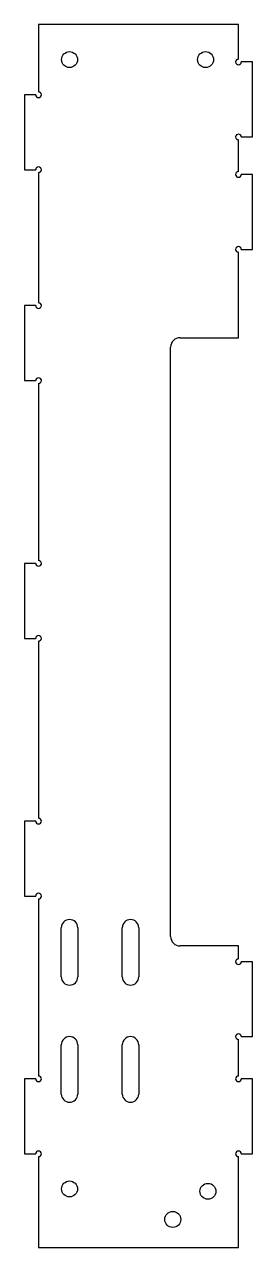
# Model space of a CAD drawing. Header units: millimetres. Extents: x -151 to -102, y -23 to 238.
import ezdxf

# ---------------------------------------------------------------- set-up
doc = ezdxf.new("R2010")
doc.units = ezdxf.units.MM

msp = doc.modelspace()

# ---------------------------------------------------------------- linework, layer by layer
for p, q in [((-105, 238, 1.5), (-147.6, 238, 1.5)), ((-147.6, 238, 1.5), (-147.6, 223.6, 1.5)), ((-105, 230.6, 1.5), (-105, 238, 1.5)), ((-102, 230, 1.5), (-104.4, 230, 1.5)), ((-102, 214, 1.5), (-102, 230, 1.5)), ((-148.2, 223, 1.5), (-150.6, 223, 1.5)), ((-150.6, 223, 1.5), (-150.6, 207, 1.5)), ((-105, 206.6, 1.5), (-105, 213.4, 1.5)), ((-104.4, 214, 1.5), (-102, 214, 1.5)), ((-150.6, 207, 1.5), (-148.2, 207, 1.5)), ((-147.6, 206.4, 1.5), (-147.6, 178.6, 1.5)), ((-102, 206, 1.5), (-104.4, 206, 1.5)), ((-102, 190, 1.5), (-102, 206, 1.5)), ((-105, 171.15, 1.5), (-105, 189.4, 1.5)), ((-104.4, 190, 1.5), (-102, 190, 1.5)), ((-148.2, 178, 1.5), (-150.6, 178, 1.5)), ((-150.6, 178, 1.5), (-150.6, 162, 1.5)), ((-117.45, 171.15, 1.5), (-105, 171.15, 1.5)), ((-119.45, 43.35, 1.5), (-119.45, 169.15, 1.5)), ((-150.6, 162, 1.5), (-148.2, 162, 1.5)), ((-147.6, 161.4, 1.5), (-147.6, 123.6, 1.5)), ((-148.2, 123, 1.5), (-150.6, 123, 1.5)), ((-150.6, 123, 1.5), (-150.6, 107, 1.5)), ((-150.6, 107, 1.5), (-148.2, 107, 1.5)), ((-147.6, 106.4, 1.5), (-147.6, 68.6, 1.5)), ((-148.2, 68, 1.5), (-150.6, 68, 1.5)), ((-150.6, 68, 1.5), (-150.6, 52, 1.5)), ((-150.6, 52, 1.5), (-148.2, 52, 1.5)), ((-147.6, 51.4, 1.5), (-147.6, 13.6, 1.5)), ((-142.75, 34.75, 1.5), (-142.75, 45.25, 1.5)), ((-139.25, 45.25, 1.5), (-139.25, 34.75, 1.5)), ((-129.75, 34.75, 1.5), (-129.75, 45.25, 1.5)), ((-126.25, 45.25, 1.5), (-126.25, 34.75, 1.5)), ((-105, 41.35, 1.5), (-117.45, 41.35, 1.5)), ((-105, 38.6, 1.5), (-105, 41.35, 1.5)), ((-102, 38, 1.5), (-104.4, 38, 1.5)), ((-102, 22, 1.5), (-102, 38, 1.5)), ((-105, 13.6, 1.5), (-105, 21.4, 1.5)), ((-104.4, 22, 1.5), (-102, 22, 1.5)), ((-142.75, 9.75, 1.5), (-142.75, 20.25, 1.5)), ((-139.25, 20.25, 1.5), (-139.25, 9.75, 1.5)), ((-129.75, 9.75, 1.5), (-129.75, 20.25, 1.5)), ((-126.25, 20.25, 1.5), (-126.25, 9.75, 1.5)), ((-148.2, 13, 1.5), (-150.6, 13, 1.5)), ((-150.6, 13, 1.5), (-150.6, -3, 1.5)), ((-102, 13, 1.5), (-104.4, 13, 1.5)), ((-102, -3, 1.5), (-102, 13, 1.5)), ((-150.6, -3, 1.5), (-148.2, -3, 1.5)), ((-147.6, -3.6, 1.5), (-147.6, -23, 1.5)), ((-105, -23, 1.5), (-105, -3.6, 1.5)), ((-104.4, -3, 1.5), (-102, -3, 1.5)), ((-147.6, -23, 1.5), (-105, -23, 1.5))]:
    msp.add_line(p, q)
for centre in [(-141, 230.5, 1.5), (-112, 230.5, 1.5), (-141, -10.5, 1.5), (-111.5, -11, 1.5), (-119, -17, 1.5)]:
    msp.add_circle(centre, 1.7)
for centre, radius, start, end in [((-105, 230, 1.5), 0.6, 90, 360), ((-147.6, 223, 1.5), 0.6, -180, 90), ((-105, 214, 1.5), 0.6, 0, 270), ((-147.6, 207, 1.5), 0.6, -90, 180), ((-105, 206, 1.5), 0.6, 90, 360), ((-105, 190, 1.5), 0.6, 0, 270), ((-147.6, 178, 1.5), 0.6, -180, 90), ((-117.45, 169.15, 1.5), 2, 90, 180), ((-147.6, 162, 1.5), 0.6, -90, 180), ((-147.6, 123, 1.5), 0.6, -180, 90), ((-147.6, 107, 1.5), 0.6, -90, 180), ((-147.6, 68, 1.5), 0.6, -180, 90), ((-147.6, 52, 1.5), 0.6, -90, 180), ((-141, 45.25, 1.5), 1.75, -360, -180), ((-128, 45.25, 1.5), 1.75, -360, -180), ((-117.45, 43.35, 1.5), 2, 180, 270), ((-105, 38, 1.5), 0.6, 90, 360), ((-141, 34.75, 1.5), 1.75, -180, 0), ((-128, 34.75, 1.5), 1.75, -180, 0), ((-141, 20.25, 1.5), 1.75, -360, -180), ((-128, 20.25, 1.5), 1.75, -360, -180), ((-105, 22, 1.5), 0.6, 0, 270), ((-147.6, 13, 1.5), 0.6, -180, 90), ((-105, 13, 1.5), 0.6, 90, 360), ((-141, 9.75, 1.5), 1.75, -180, 0), ((-128, 9.75, 1.5), 1.75, -180, 0), ((-147.6, -3, 1.5), 0.6, -90, 180), ((-105, -3, 1.5), 0.6, 0, 270)]:
    msp.add_arc(centre, radius, start, end)

doc.saveas('drawing.dxf')
